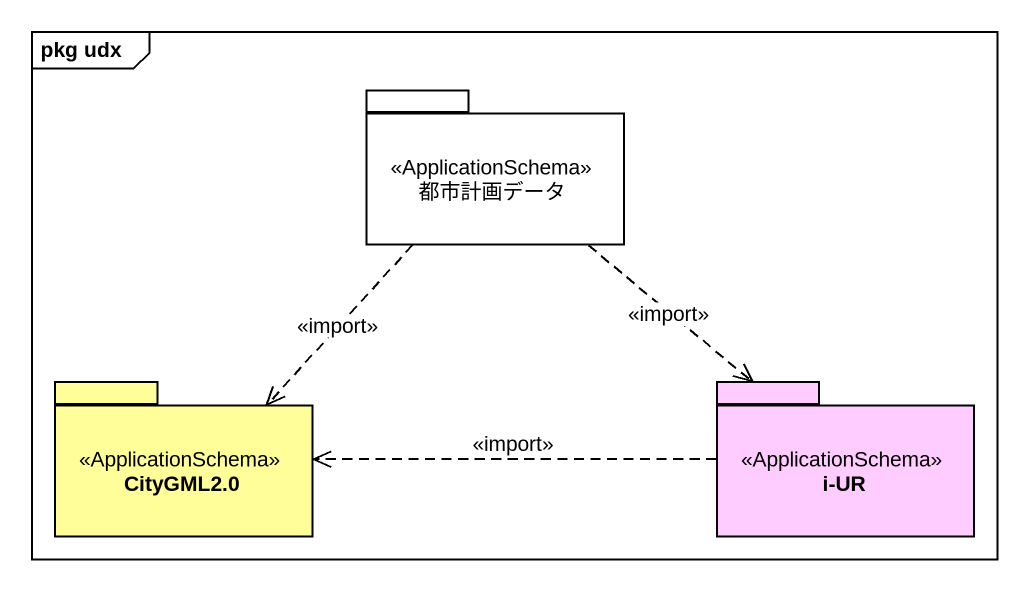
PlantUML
@startuml
mainframe pkg udx
package 都市計画データ <<ApplicationSchema>> #FFFFFF {
}
package "CityGML2.0" as CityGML2_0 <<ApplicationSchema>> #FFFE99 {
}
package "i-UR" as i_UR <<ApplicationSchema>> #FFCCFF {
}
都市計画データ ..> CityGML2_0 : <<import>>
都市計画データ ..> i_UR : <<import>>
i_UR .left.> CityGML2_0 : <<import>>
@enduml
